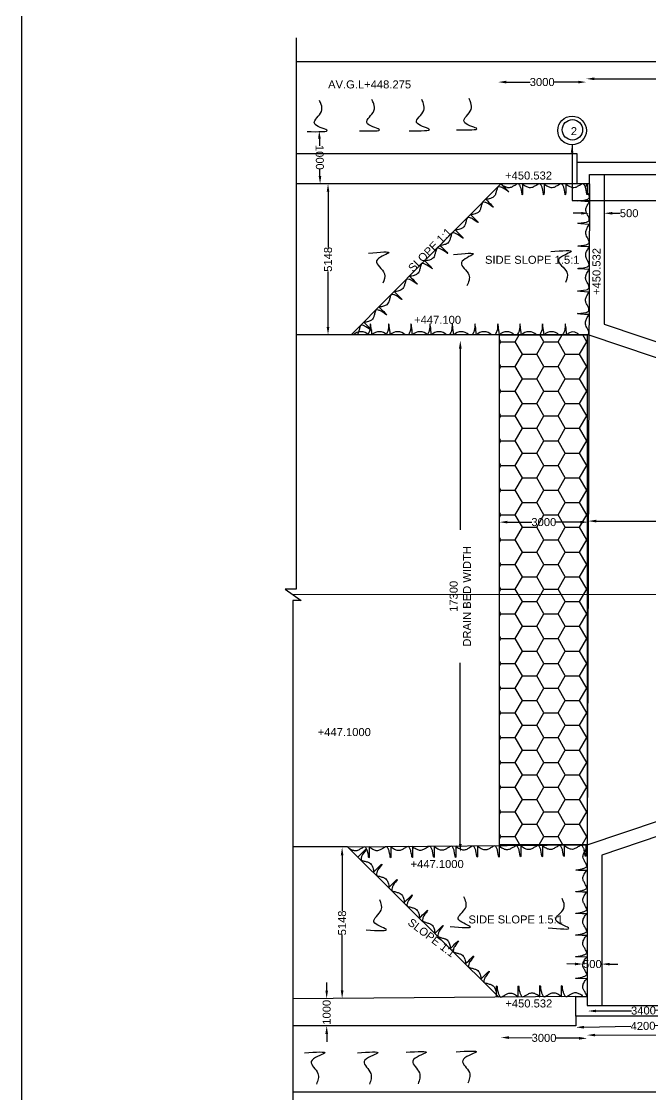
# Model space of a CAD drawing. Header units: millimetres. Extents: x 1715873 to 1731220, y 45608001 to 45618936.
# Drawn here: x 1715873 to 1718623, y 45611726 to 45616420 of the extents above; entities that cross this region are included whole.
import ezdxf

# ---------------------------------------------------------------- set-up
doc = ezdxf.new("R2010")
doc.units = ezdxf.units.MM
doc.header["$MEASUREMENT"] = 0
for name, color, linetype in [('DIMENSION', 7, 'Continuous'), ('DRAWING', 2, 'Continuous'), ('TEXT', 7, 'Continuous')]:
    doc.layers.add(name, color=color, linetype=linetype)
doc.styles.get("Standard").update_dxf_attribs({"font": 'arial.ttf', "height": 35})
doc.dimstyles.get("Standard").update_dxf_attribs({"dimtxt": 35, "dimasz": 35, "dimexe": 0.18, "dimexo": 0.0625, "dimgap": 0.09, "dimtad": 0, "dimdec": 0, "dimzin": 0, "dimdsep": 46, "dimtxsty": 'Standard', "dimcen": 0.09, "dimse1": 1, "dimse2": 1, "dimadec": 0, "dimazin": 0, "dimtfac": 1, "dimtdec": 0, "dimtofl": 0, "dimtmove": 0, "dimatfit": 3, "dimfxl": 1, "dimtolj": 1, "dimtzin": 0, "dimarcsym": 0})

# ---------------------------------------------------------------- blocks, each defined once
blk = doc.blocks.new('*D69')
at = {"layer": 'Defpoints', "color": 0, "transparency": 16777216}
for p in [(1717956.6, 45616157.7), (1718341.4, 45616163.9), (1718341.4, 45616155.2)]:
    blk.add_point(p, dxfattribs=at)
at = {"layer": 'DIMENSION', "color": 0, "lineweight": -2, "transparency": 16777216}
for p, q in [((1717991.6, 45616155.2), (1718096.7, 45616155.2)), ((1718306.4, 45616155.2), (1718201.2, 45616155.2))]:
    blk.add_line(p, q, dxfattribs=at)
at = {"layer": 'DIMENSION', "color": 0, "transparency": 16777216}
for points in [[(1717991.6, 45616161), (1717991.6, 45616149.4), (1717956.6, 45616155.2)], [(1718306.4, 45616161), (1718306.4, 45616149.4), (1718341.4, 45616155.2)]]:
    blk.add_solid(points, dxfattribs=at)
at = {"layer": 'DIMENSION', "color": 0, "transparency": 16777216, "insert": (1718149, 45616155.2), "char_height": 35, "attachment_point": 5}
blk.add_mtext('\\A1;3000', dxfattribs=at)
blk = doc.blocks.new('*D70')
at = {"layer": 'Defpoints', "color": 0, "transparency": 16777216}
for p in [(1718341.4, 45616155.2), (1720571.1, 45616169.4), (1720571.1, 45616161.5)]:
    blk.add_point(p, dxfattribs=at)
at = {"layer": 'DIMENSION', "color": 0, "lineweight": -2, "transparency": 16777216}
for p, q in [((1718376.4, 45616169.4), (1719392, 45616169.4)), ((1720536.1, 45616169.4), (1719520.5, 45616169.4))]:
    blk.add_line(p, q, dxfattribs=at)
at = {"layer": 'DIMENSION', "color": 0, "transparency": 16777216}
for points in [[(1718376.4, 45616175.3), (1718376.4, 45616163.6), (1718341.4, 45616169.4)], [(1720536.1, 45616175.3), (1720536.1, 45616163.6), (1720571.1, 45616169.4)]]:
    blk.add_solid(points, dxfattribs=at)
at = {"layer": 'DIMENSION', "color": 0, "transparency": 16777216, "insert": (1719456.2, 45616169.4), "char_height": 35, "attachment_point": 5}
blk.add_mtext('\\A1;17600', dxfattribs=at)
blk = doc.blocks.new('*D100')
at = {"layer": 'Defpoints', "color": 0, "transparency": 16777216}
for p in [(1718345.4, 45611969.7), (1720578.6, 45611997.7), (1720578.7, 45611981.2)]:
    blk.add_point(p, dxfattribs=at)
at = {"layer": 'DIMENSION', "color": 0, "lineweight": -2, "transparency": 16777216}
for p, q in [((1718380.4, 45611986.3), (1719397.7, 45611991.6)), ((1720543.6, 45611997.5), (1719526.2, 45611992.3))]:
    blk.add_line(p, q, dxfattribs=at)
at = {"layer": 'DIMENSION', "color": 0, "transparency": 16777216}
for points in [[(1718380.3, 45611992.2), (1718380.4, 45611980.5), (1718345.4, 45611986.2)], [(1720543.6, 45612003.3), (1720543.6, 45611991.7), (1720578.6, 45611997.7)]]:
    blk.add_solid(points, dxfattribs=at)
at = {"layer": 'DIMENSION', "color": 0, "transparency": 16777216, "insert": (1719462, 45611991.9), "char_height": 35, "attachment_point": 5, "rotation": 0.2953}
blk.add_mtext('\\A1;17600', dxfattribs=at)
blk = doc.blocks.new('*D101')
at = {"layer": 'Defpoints', "color": 0, "transparency": 16777216}
for p in [(1717968.6, 45611975.6), (1717968.6, 45611973.3), (1718345.4, 45611969.7)]:
    blk.add_point(p, dxfattribs=at)
at = {"layer": 'DIMENSION', "color": 0, "lineweight": -2, "transparency": 16777216}
for p, q in [((1718003.6, 45611975.2), (1718104.8, 45611974.3)), ((1718310.5, 45611972.3), (1718209.3, 45611973.3))]:
    blk.add_line(p, q, dxfattribs=at)
at = {"layer": 'DIMENSION', "color": 0, "transparency": 16777216}
for points in [[(1718003.6, 45611981.1), (1718003.5, 45611969.4), (1717968.6, 45611975.6)], [(1718310.5, 45611978.1), (1718310.4, 45611966.4), (1718345.5, 45611971.9)]]:
    blk.add_solid(points, dxfattribs=at)
at = {"layer": 'DIMENSION', "color": 0, "transparency": 16777216, "insert": (1718157, 45611973.8), "char_height": 35, "attachment_point": 5, "rotation": 359.4498}
blk.add_mtext('\\A1;3000', dxfattribs=at)
blk = doc.blocks.new('*D102')
at = {"layer": 'Defpoints', "color": 0, "transparency": 16777216}
for p in [(1718296.2, 45612026.4), (1718296.4, 45612020.1), (1718882.9, 45612038.2)]:
    blk.add_point(p, dxfattribs=at)
at = {"layer": 'DIMENSION', "color": 0, "lineweight": -2, "transparency": 16777216}
for p, q in [((1718331.3, 45612020.8), (1718536.7, 45612025)), ((1718848, 45612031.3), (1718642.7, 45612027.1))]:
    blk.add_line(p, q, dxfattribs=at)
at = {"layer": 'DIMENSION', "color": 0, "transparency": 16777216}
for points in [[(1718331.2, 45612026.7), (1718331.5, 45612015), (1718296.4, 45612020.1)], [(1718847.9, 45612037.1), (1718848.2, 45612025.5), (1718883, 45612032)]]:
    blk.add_solid(points, dxfattribs=at)
at = {"layer": 'DIMENSION', "color": 0, "transparency": 16777216, "insert": (1718589.7, 45612026.1), "char_height": 35, "attachment_point": 5, "rotation": 1.1586}
blk.add_mtext('\\A1;4200', dxfattribs=at)
blk = doc.blocks.new('*D103')
at = {"layer": 'Defpoints', "color": 0, "transparency": 16777216}
for p in [(1718349.2, 45612094.5), (1718349.2, 45612091.5), (1718834.2, 45612098.5)]:
    blk.add_point(p, dxfattribs=at)
at = {"layer": 'DIMENSION', "color": 0, "lineweight": -2, "transparency": 16777216}
for p, q in [((1718384.2, 45612091.8), (1718539.4, 45612093.1)), ((1718799.2, 45612095.2), (1718644, 45612094))]:
    blk.add_line(p, q, dxfattribs=at)
at = {"layer": 'DIMENSION', "color": 0, "transparency": 16777216}
for points in [[(1718384.2, 45612097.6), (1718384.3, 45612086), (1718349.2, 45612091.5)], [(1718799.1, 45612101.1), (1718799.2, 45612089.4), (1718834.2, 45612095.5)]]:
    blk.add_solid(points, dxfattribs=at)
at = {"layer": 'DIMENSION', "color": 0, "transparency": 16777216, "insert": (1718591.7, 45612093.5), "char_height": 35, "attachment_point": 5, "rotation": 0.4769}
blk.add_mtext('\\A1;3400', dxfattribs=at)
blk = doc.blocks.new('*D104')
at = {"layer": 'Defpoints', "color": 0, "transparency": 16777216}
for p in [(1718327.2, 45612297.1), (1718327.2, 45612287.6), (1718409.4, 45612287.3)]:
    blk.add_point(p, dxfattribs=at)
at = {"layer": 'DIMENSION', "color": 0, "lineweight": -2, "transparency": 16777216}
for p, q in [((1718292.2, 45612297.2), (1718257.2, 45612297.4)), ((1718444.4, 45612296.6), (1718479.4, 45612296.5))]:
    blk.add_line(p, q, dxfattribs=at)
at = {"layer": 'DIMENSION', "color": 0, "transparency": 16777216}
for points in [[(1718292.2, 45612303.1), (1718292.2, 45612291.4), (1718327.2, 45612297.1)], [(1718444.4, 45612302.5), (1718444.4, 45612290.8), (1718409.4, 45612296.8)]]:
    blk.add_solid(points, dxfattribs=at)
at = {"layer": 'DIMENSION', "color": 0, "transparency": 16777216, "insert": (1718368.3, 45612296.9), "char_height": 35, "attachment_point": 5, "rotation": 359.7723}
blk.add_mtext('\\A1;500', dxfattribs=at)
blk = doc.blocks.new('*D105')
at = {"layer": 'Defpoints', "color": 0, "transparency": 16777216}
for p in [(1717226.8, 45612145.9), (1717206.9, 45612026.4), (1717226.8, 45612026.4)]:
    blk.add_point(p, dxfattribs=at)
at = {"layer": 'DIMENSION', "color": 0, "lineweight": -2, "transparency": 16777216}
for p, q in [((1717206.9, 45612180.9), (1717206.9, 45612215.9)), ((1717206.9, 45611991.4), (1717206.9, 45611956.4))]:
    blk.add_line(p, q, dxfattribs=at)
at = {"layer": 'DIMENSION', "color": 0, "transparency": 16777216}
for points in [[(1717201.1, 45612180.9), (1717212.8, 45612180.9), (1717206.9, 45612145.9)], [(1717201.1, 45611991.4), (1717212.8, 45611991.4), (1717206.9, 45612026.4)]]:
    blk.add_solid(points, dxfattribs=at)
at = {"layer": 'DIMENSION', "color": 0, "transparency": 16777216, "insert": (1717206.9, 45612086.1), "char_height": 35, "attachment_point": 5, "rotation": 90}
blk.add_mtext('\\A1;1000', dxfattribs=at)
blk = doc.blocks.new('*D106')
at = {"layer": 'Defpoints', "color": 0, "transparency": 16777216}
for p in [(1717212.8, 45615710.2), (1717212.8, 45615710.2), (1717212.8, 45615049.1)]:
    blk.add_point(p, dxfattribs=at)
at = {"layer": 'DIMENSION', "color": 0, "lineweight": -2, "transparency": 16777216}
for p, q in [((1717212.8, 45615675.2), (1717212.8, 45615432)), ((1717212.8, 45615084.1), (1717212.8, 45615327.3))]:
    blk.add_line(p, q, dxfattribs=at)
at = {"layer": 'DIMENSION', "color": 0, "transparency": 16777216}
for points in [[(1717206.9, 45615675.2), (1717218.6, 45615675.2), (1717212.8, 45615710.2)], [(1717206.9, 45615084.1), (1717218.6, 45615084.1), (1717212.8, 45615049.1)]]:
    blk.add_solid(points, dxfattribs=at)
at = {"layer": 'DIMENSION', "color": 0, "transparency": 16777216, "insert": (1717212.8, 45615379.6), "char_height": 35, "attachment_point": 5, "rotation": 90}
blk.add_mtext('\\A1;5148', dxfattribs=at)
blk = doc.blocks.new('*D107')
at = {"layer": 'Defpoints', "color": 0, "transparency": 16777216}
for p in [(1717174.5, 45615942.6), (1717209.1, 45615943.1), (1717212.8, 45615710.2)]:
    blk.add_point(p, dxfattribs=at)
at = {"layer": 'DIMENSION', "color": 0, "lineweight": -2, "transparency": 16777216}
for p, q in [((1717175.1, 45615907.6), (1717175.5, 45615876.8)), ((1717177.6, 45615744.7), (1717177.1, 45615775.5))]:
    blk.add_line(p, q, dxfattribs=at)
at = {"layer": 'DIMENSION', "color": 0, "transparency": 16777216}
for points in [[(1717180.9, 45615907.7), (1717169.2, 45615907.5), (1717174.5, 45615942.6)], [(1717183.4, 45615744.8), (1717171.8, 45615744.6), (1717178.1, 45615709.7)]]:
    blk.add_solid(points, dxfattribs=at)
at = {"layer": 'DIMENSION', "color": 0, "transparency": 16777216, "insert": (1717176.3, 45615826.1), "char_height": 35, "attachment_point": 5, "rotation": 270.8948}
blk.add_mtext('\\A1;1000', dxfattribs=at)
blk = doc.blocks.new('*D142')
at = {"layer": 'Defpoints', "color": 0, "transparency": 16777216}
for p in [(1717962.1, 45614221.3), (1718350, 45614230.2), (1718350, 45614219.9)]:
    blk.add_point(p, dxfattribs=at)
at = {"layer": 'DIMENSION', "color": 0, "lineweight": -2, "transparency": 16777216}
for p, q in [((1717997.1, 45614230.2), (1718103.8, 45614230.2)), ((1718315, 45614230.2), (1718208.3, 45614230.2))]:
    blk.add_line(p, q, dxfattribs=at)
at = {"layer": 'DIMENSION', "color": 0, "transparency": 16777216}
for points in [[(1717997.1, 45614236.1), (1717997.1, 45614224.4), (1717962.1, 45614230.2)], [(1718315, 45614236.1), (1718315, 45614224.4), (1718350, 45614230.2)]]:
    blk.add_solid(points, dxfattribs=at)
at = {"layer": 'DIMENSION', "color": 0, "transparency": 16777216, "insert": (1718156.1, 45614230.2), "char_height": 35, "attachment_point": 5}
blk.add_mtext('\\A1;3000', dxfattribs=at)
blk = doc.blocks.new('*D143')
at = {"layer": 'Defpoints', "color": 0, "transparency": 16777216}
for p in [(1718350, 45614230.1), (1720602.6, 45614234.9), (1720602.6, 45614230.1)]:
    blk.add_point(p, dxfattribs=at)
at = {"layer": 'DIMENSION', "color": 0, "lineweight": -2, "transparency": 16777216}
for p, q in [((1718385, 45614234.9), (1719412.1, 45614234.9)), ((1720567.6, 45614234.9), (1719540.6, 45614234.9))]:
    blk.add_line(p, q, dxfattribs=at)
at = {"layer": 'DIMENSION', "color": 0, "transparency": 16777216}
for points in [[(1718385, 45614240.7), (1718385, 45614229), (1718350, 45614234.9)], [(1720567.6, 45614240.7), (1720567.6, 45614229), (1720602.6, 45614234.9)]]:
    blk.add_solid(points, dxfattribs=at)
at = {"layer": 'DIMENSION', "color": 0, "transparency": 16777216, "insert": (1719476.3, 45614234.9), "char_height": 35, "attachment_point": 5}
blk.add_mtext('\\A1;17600', dxfattribs=at)
blk = doc.blocks.new('*D156')
at = {"layer": 'Defpoints', "color": 0, "transparency": 16777216}
for p in [(1718354.8, 45615581.4), (1718420.5, 45615581.4), (1718420.5, 45615581.4)]:
    blk.add_point(p, dxfattribs=at)
at = {"layer": 'DIMENSION', "color": 0, "lineweight": -2, "transparency": 16777216}
for p, q in [((1718319.8, 45615581.4), (1718284.8, 45615581.4)), ((1718455.5, 45615581.4), (1718490.5, 45615581.4))]:
    blk.add_line(p, q, dxfattribs=at)
at = {"layer": 'DIMENSION', "color": 0, "transparency": 16777216}
for points in [[(1718319.8, 45615587.2), (1718319.8, 45615575.5), (1718354.8, 45615581.4)], [(1718455.5, 45615587.2), (1718455.5, 45615575.5), (1718420.5, 45615581.4)]]:
    blk.add_solid(points, dxfattribs=at)
at = {"layer": 'DIMENSION', "color": 0, "transparency": 16777216, "insert": (1718529.2, 45615581.4), "char_height": 35, "attachment_point": 5}
blk.add_mtext('\\A1;500', dxfattribs=at)
blk = doc.blocks.new('*D158')
at = {"layer": 'Defpoints', "color": 0, "transparency": 16777216}
for p in [(1717234.1, 45612807.5), (1717234.1, 45612146.4), (1717274.4, 45612146.4)]:
    blk.add_point(p, dxfattribs=at)
at = {"layer": 'DIMENSION', "color": 0, "lineweight": -2, "transparency": 16777216}
for p, q in [((1717274.4, 45612772.5), (1717274.4, 45612529.3)), ((1717274.4, 45612181.4), (1717274.4, 45612424.6))]:
    blk.add_line(p, q, dxfattribs=at)
at = {"layer": 'DIMENSION', "color": 0, "transparency": 16777216}
for points in [[(1717268.6, 45612772.5), (1717280.2, 45612772.5), (1717274.4, 45612807.5)], [(1717268.6, 45612181.4), (1717280.2, 45612181.4), (1717274.4, 45612146.4)]]:
    blk.add_solid(points, dxfattribs=at)
at = {"layer": 'DIMENSION', "color": 0, "transparency": 16777216, "insert": (1717274.4, 45612476.9), "char_height": 35, "attachment_point": 5, "rotation": 90}
blk.add_mtext('\\A1;5148', dxfattribs=at)

msp = doc.modelspace()

# ---------------------------------------------------------------- hatches: boundary and pattern name
at = {"layer": 'DRAWING'}
h = msp.add_hatch(dxfattribs=at)
h.set_pattern_fill('HONEY', color=0, scale=500)
h.set_pattern_definition([(0, (0, 0), (93.75, 54.126587737), [62.5, -125]), (120, (0, 0), (-93.75, 54.126587737), [62.5, -125]), (60, (0, 0), (2e-14, 108.25317547), [-125, 62.5])])
h.paths.add_polyline_path([(1717962.1, 45615049.1), (1718345, 45615049.1), (1718345, 45612819.1), (1717962.1, 45612819.1)])

# ---------------------------------------------------------------- linework, layer by layer
at = {"layer": 'DIMENSION', "color": 0}
for p, q in [((1717791, 45614989.5), (1717791, 45614195.8)), ((1717791, 45612821.6), (1717791, 45613615.3))]:
    msp.add_line(p, q, dxfattribs=at)
msp.add_lwpolyline([(1715872.7, 45608070.8), (1731219.6, 45608070.8), (1731219.6, 45618927.1), (1715872.7, 45618927.1)], close=True, dxfattribs=at)
for centre, radius in [((1718279.7, 45615943.5), 62.6), ((1718281.1, 45615946.3), 44.5)]:
    msp.add_circle(centre, radius, dxfattribs=at)
for points in [[(1717785.2, 45614989.5), (1717796.8, 45614989.5), (1717791, 45615024.5)], [(1717785.2, 45612821.6), (1717796.8, 45612821.6), (1717791, 45612786.6)]]:
    msp.add_solid(points, dxfattribs=at)
at = {"layer": 'DRAWING', "color": 0}
for points in [[(1717072.8, 45616348.4), (1717072.8, 45613936.5), (1717025.6, 45613936.5), (1717095.5, 45613887.2), (1717059.2, 45613887.2), (1717059.2, 45611544.3)], [(1717072.8, 45616245.6), (1728259.9, 45616245.6)], [(1718302.6, 45615805.3), (1718302.6, 45615842), (1717072.8, 45615842)], [(1718302.6, 45615710.2), (1718302.6, 45615805.3), (1718890.4, 45615805.3), (1718890.4, 45615385.3), (1721017.2, 45614670.1), (1721017.2, 45613209.9), (1718878.2, 45612488.2), (1718878.2, 45612069.7), (1718296.2, 45612069.7), (1718296.2, 45612154.7), (1717059.2, 45612144.5)], [(1718355.3, 45615710.2), (1718355.3, 45615750.3), (1718840, 45615750.3), (1718840, 45615350), (1720964.2, 45614633.5), (1720964.2, 45614220.2)], [(1718420.5, 45615750.3), (1718420.5, 45615096.1), (1720637.6, 45614350.1)], [(1718355.3, 45615710.2), (1717072.8, 45615710.2)], [(1717968.6, 45615710.2), (1717314.2, 45615049.1)], [(1718355.3, 45615710.2), (1718345, 45612819.1)], [(1718353.2, 45615049.1), (1717072.8, 45615049.1)], [(1717962.1, 45612815.7), (1717962.1, 45615049.1)], [(1718353.2, 45615049.1), (1720602.6, 45614291.6)], [(1717057.5, 45613914), (1728246.2, 45613916.9)], [(1718345, 45612116), (1718832.8, 45612116), (1718832.8, 45612526.4), (1720961.4, 45613241.8), (1720961.4, 45613654.5)], [(1718345, 45612819.1), (1720602.6, 45613578.7)], [(1720622.9, 45613523.9), (1718409.4, 45612773.8), (1718409.4, 45612116)], [(1717959.8, 45612151.9), (1717297.9, 45612809.7), (1717059.2, 45612809.7)], [(1717297.9, 45612809.7), (1718345, 45612819.1), (1718345, 45612116)], [(1718296.2, 45612154.7), (1718345, 45612154.7)], [(1718296.2, 45612069.7), (1718296.2, 45612026.4), (1717059.2, 45612026.4)], [(1717059.2, 45611738.4), (1728246.3, 45611738.4)]]:
    msp.add_lwpolyline(points, dxfattribs=at)
msp.add_lwpolyline([(1717962.1, 45615049.1), (1718345, 45615049.1), (1718345, 45612819.1), (1717962.1, 45612819.1)], close=True, dxfattribs=at)
for centre, radius, start, end in [((1717356.8, 45615017.4), 45.5, 44.14, 135.86), ((1717437.5, 45615017.4), 45.5, 44.14, 135.86), ((1717517.5, 45615017.4), 45.5, 44.14, 135.86), ((1717615.1, 45615017.4), 45.5, 44.14, 135.86), ((1717697.8, 45615017.4), 45.5, 44.14, 135.86), ((1717795.1, 45615017.4), 45.5, 44.14, 135.86), ((1717894.4, 45615017.4), 45.5, 44.14, 135.86), ((1717994.4, 45615017.4), 45.5, 44.14, 135.86), ((1718091, 45615017.4), 45.5, 44.14, 135.86), ((1718189.7, 45615017.4), 45.5, 44.14, 135.86), ((1718283.3, 45615029.6), 32.8, 36.2984, 143.7016)]:
    msp.add_arc(centre, radius, start, end, dxfattribs=at)
for points in [[(1717120.9, 45615938.5), (1717207.2, 45615945.3), (1717153.2, 45615975), (1717184.1, 45616027.1), (1717183.2, 45616056.6), (1717175.6, 45616075.3)], [(1717350.3, 45615941.6), (1717436.6, 45615948.4), (1717382.5, 45615978), (1717413.5, 45616030.1), (1717412.5, 45616059.7), (1717405, 45616078.3)], [(1717567.8, 45615942.6), (1717654.1, 45615949.4), (1717600, 45615979.1), (1717631, 45616031.2), (1717630.1, 45616060.7), (1717622.5, 45616079.3)], [(1717774.9, 45615946.1), (1717861.2, 45615952.9), (1717807.2, 45615982.6), (1717838.1, 45616034.7), (1717837.2, 45616064.2), (1717829.6, 45616082.9)], [(1717968.6, 45615710.2), (1718002, 45615675), (1717978.3, 45615691), (1717966.7, 45615696.2), (1717955.2, 45615696.7), (1717951.5, 45615688.4), (1717947.2, 45615673.3), (1717942.7, 45615660.3), (1717936, 45615652.7), (1717922.3, 45615646), (1717912.4, 45615643.4), (1717902, 45615642.9)], [(1718063.3, 45615710.2), (1718061.8, 45615661.7), (1718056.4, 45615689.8), (1718052, 45615701.7), (1718044.3, 45615710.2), (1718035.7, 45615707), (1718022.1, 45615699.5), (1718009.6, 45615693.5), (1717999.5, 45615692.9), (1717985.1, 45615698), (1717976.3, 45615703.1), (1717968.6, 45615710.2)], [(1718156.9, 45615710.2), (1718155.4, 45615661.7), (1718150, 45615689.8), (1718145.6, 45615701.7), (1718137.9, 45615710.2), (1718129.4, 45615707), (1718115.7, 45615699.5), (1718103.3, 45615693.5), (1718093.1, 45615692.9), (1718078.7, 45615698), (1718069.9, 45615703.1), (1718062.2, 45615710.2)], [(1718251.7, 45615710.2), (1718250.1, 45615661.7), (1718244.8, 45615689.8), (1718240.3, 45615701.7), (1718232.6, 45615710.2), (1718224.1, 45615707), (1718210.4, 45615699.5), (1718198, 45615693.5), (1718187.9, 45615692.9), (1718173.4, 45615698), (1718164.7, 45615703.1), (1718156.9, 45615710.2)], [(1718346.4, 45615710.2), (1718344.9, 45615661.7), (1718339.5, 45615689.8), (1718335.1, 45615701.7), (1718327.3, 45615710.2), (1718318.8, 45615707), (1718305.1, 45615699.5), (1718292.7, 45615693.5), (1718282.6, 45615692.9), (1718268.1, 45615698), (1718259.4, 45615703.1), (1718251.7, 45615710.2)], [(1717902, 45615642.9), (1717935.4, 45615607.7), (1717911.6, 45615623.7), (1717900.1, 45615628.8), (1717888.6, 45615629.4), (1717884.9, 45615621.1), (1717880.6, 45615606), (1717876.1, 45615593), (1717869.4, 45615585.4), (1717855.7, 45615578.7), (1717845.8, 45615576.1), (1717835.3, 45615575.6)], [(1718354.7, 45615532.8), (1718304.9, 45615537.4), (1718342.2, 45615542.7), (1718352.5, 45615548.2), (1718354.7, 45615553.6), (1718352.3, 45615564.3), (1718341.4, 45615585.9), (1718340.3, 45615600.7), (1718345.8, 45615615.5), (1718355, 45615631.5)], [(1717835.3, 45615575.6), (1717868.8, 45615540.4), (1717845, 45615556.3), (1717833.5, 45615561.5), (1717822, 45615562.1), (1717818.3, 45615553.7), (1717814, 45615538.7), (1717809.5, 45615525.7), (1717802.8, 45615518.1), (1717789, 45615511.4), (1717779.2, 45615508.8), (1717768.7, 45615508.3)], [(1718354.3, 45615434), (1718304.5, 45615438.7), (1718341.8, 45615443.9), (1718352.2, 45615449.5), (1718354.4, 45615454.9), (1718351.9, 45615465.5), (1718341.1, 45615487.2), (1718340, 45615502), (1718345.5, 45615516.7), (1718354.7, 45615532.8)], [(1717768.7, 45615508.3), (1717802.2, 45615473.1), (1717778.4, 45615489), (1717766.9, 45615494.2), (1717755.3, 45615494.8), (1717751.6, 45615486.4), (1717747.4, 45615471.4), (1717742.9, 45615458.4), (1717736.2, 45615450.7), (1717722.4, 45615444.1), (1717712.6, 45615441.5), (1717702.1, 45615441)], [(1717702.1, 45615441), (1717735.5, 45615405.7), (1717711.8, 45615421.7), (1717700.2, 45615426.9), (1717688.7, 45615427.5), (1717685, 45615419.1), (1717680.7, 45615404.1), (1717676.2, 45615391), (1717669.5, 45615383.4), (1717655.8, 45615376.7), (1717645.9, 45615374.1), (1717635.5, 45615373.7)], [(1717390.2, 45615407.1), (1717477, 45615407.5), (1717425, 45615372.9), (1717459.7, 45615317), (1717452.7, 45615275.4)], [(1717761.4, 45615400.7), (1717846.9, 45615401.7), (1717796.2, 45615365.4), (1717828.5, 45615312.1), (1717819.8, 45615263.5)], [(1718186.4, 45615414), (1718274.6, 45615412.4), (1718220.3, 45615377.1), (1718256.6, 45615323.4), (1718251.5, 45615277.8)], [(1718354, 45615335.3), (1718304.2, 45615339.9), (1718341.5, 45615345.2), (1718351.8, 45615350.7), (1718354, 45615356.1), (1718351.6, 45615366.8), (1718340.7, 45615388.5), (1718339.6, 45615403.2), (1718345.1, 45615418), (1718354.3, 45615434)], [(1717635.5, 45615373.7), (1717668.9, 45615338.4), (1717645.1, 45615354.4), (1717633.6, 45615359.6), (1717622.1, 45615360.1), (1717618.4, 45615351.8), (1717614.1, 45615336.8), (1717609.6, 45615323.7), (1717602.9, 45615316.1), (1717589.2, 45615309.4), (1717579.3, 45615306.8), (1717568.8, 45615306.3)], [(1717568.8, 45615306.3), (1717602.3, 45615271.1), (1717578.5, 45615287.1), (1717567, 45615292.3), (1717555.5, 45615292.8), (1717551.8, 45615284.5), (1717547.5, 45615269.4), (1717543, 45615256.4), (1717536.3, 45615248.8), (1717522.5, 45615242.1), (1717512.7, 45615239.5), (1717502.2, 45615239)], [(1718353.6, 45615236.6), (1718303.8, 45615241.2), (1718341.1, 45615246.5), (1718351.5, 45615252), (1718353.7, 45615257.4), (1718351.2, 45615268.1), (1718340.4, 45615289.7), (1718339.3, 45615304.5), (1718344.8, 45615319.3), (1718354, 45615335.3)], [(1717502.2, 45615239), (1717535.7, 45615203.8), (1717511.9, 45615219.8), (1717500.4, 45615225), (1717488.8, 45615225.5), (1717485.1, 45615217.2), (1717480.9, 45615202.1), (1717476.4, 45615189.1), (1717469.7, 45615181.5), (1717455.9, 45615174.8), (1717446.1, 45615172.2), (1717435.6, 45615171.7)], [(1718353.3, 45615137.8), (1718303.5, 45615142.5), (1718340.8, 45615147.7), (1718351.1, 45615153.3), (1718353.3, 45615158.7), (1718350.9, 45615169.3), (1718340, 45615191), (1718338.9, 45615205.8), (1718344.4, 45615220.5), (1718353.6, 45615236.6)], [(1717435.6, 45615171.7), (1717469, 45615136.5), (1717445.3, 45615152.5), (1717433.7, 45615157.6), (1717422.2, 45615158.2), (1717418.5, 45615149.9), (1717414.2, 45615134.8), (1717409.7, 45615121.8), (1717403, 45615114.2), (1717389.3, 45615107.5), (1717379.5, 45615104.9), (1717369, 45615104.4)], [(1717404.9, 45615049.1), (1717397.7, 45615096.7), (1717396.6, 45615077.4), (1717393.1, 45615062.9), (1717385.7, 45615049.1)], [(1717484.9, 45615049.1), (1717477.7, 45615096.7), (1717476.6, 45615077.4), (1717473.1, 45615062.9), (1717465.7, 45615049.1)], [(1717582.4, 45615049.1), (1717575.2, 45615096.7), (1717574.2, 45615077.4), (1717570.6, 45615062.9), (1717563.3, 45615049.1)], [(1717665.2, 45615049.1), (1717658, 45615096.7), (1717656.9, 45615077.4), (1717653.4, 45615062.9), (1717646, 45615049.1)], [(1717762.4, 45615049.1), (1717755.3, 45615096.7), (1717754.2, 45615077.4), (1717750.6, 45615062.9), (1717743.3, 45615049.1)], [(1717861.7, 45615049.1), (1717854.6, 45615096.7), (1717853.5, 45615077.4), (1717849.9, 45615062.9), (1717842.6, 45615049.1)], [(1717961.7, 45615049.1), (1717954.6, 45615096.7), (1717953.5, 45615077.4), (1717949.9, 45615062.9), (1717942.6, 45615049.1)], [(1718058.3, 45615049.1), (1718051.2, 45615096.7), (1718050.1, 45615077.4), (1718046.5, 45615062.9), (1718039.2, 45615049.1)], [(1718157, 45615049.1), (1718149.8, 45615096.7), (1718148.8, 45615077.4), (1718145.2, 45615062.9), (1718137.9, 45615049.1)], [(1718256.8, 45615049.1), (1718249.7, 45615096.7), (1718248.6, 45615077.4), (1718245, 45615062.9), (1718237.7, 45615049.1)], [(1717392.7, 45612810.6), (1717391.1, 45612761.2), (1717385.8, 45612789.3), (1717381.4, 45612801.1), (1717373.6, 45612809.7), (1717365.1, 45612806.5), (1717351.4, 45612798.9), (1717339, 45612793), (1717328.9, 45612792.4), (1717314.4, 45612797.4), (1717305.7, 45612802.6), (1717297.9, 45612809.7)], [(1717487.4, 45612811.2), (1717485.9, 45612761.8), (1717480.5, 45612789.9), (1717476.1, 45612801.8), (1717468.3, 45612810.4), (1717459.8, 45612807.1), (1717446.1, 45612799.6), (1717433.7, 45612793.6), (1717423.6, 45612793), (1717409.1, 45612798.1), (1717400.4, 45612803.3), (1717392.7, 45612810.4)], [(1717582.1, 45612811.9), (1717580.6, 45612762.5), (1717575.2, 45612790.6), (1717570.8, 45612802.4), (1717563, 45612811), (1717554.5, 45612807.8), (1717540.8, 45612800.2), (1717528.4, 45612794.3), (1717518.3, 45612793.7), (1717503.8, 45612798.7), (1717495.1, 45612803.9), (1717487.4, 45612811)], [(1717676.8, 45612812.5), (1717675.3, 45612763.1), (1717669.9, 45612791.2), (1717665.5, 45612803.1), (1717657.7, 45612811.7), (1717649.2, 45612808.4), (1717635.5, 45612800.9), (1717623.1, 45612794.9), (1717613, 45612794.3), (1717598.5, 45612799.4), (1717589.8, 45612804.6), (1717582.1, 45612811.7)], [(1717771.5, 45612813.2), (1717770, 45612763.8), (1717764.6, 45612791.9), (1717760.2, 45612803.7), (1717752.5, 45612812.3), (1717743.9, 45612809.1), (1717730.2, 45612801.5), (1717717.8, 45612795.6), (1717707.7, 45612795), (1717693.3, 45612800), (1717684.5, 45612805.2), (1717676.8, 45612812.3)], [(1717866.2, 45612813.8), (1717864.7, 45612764.4), (1717859.3, 45612792.5), (1717854.9, 45612804.4), (1717847.2, 45612813), (1717838.6, 45612809.7), (1717824.9, 45612802.2), (1717812.5, 45612796.2), (1717802.4, 45612795.6), (1717788, 45612800.7), (1717779.2, 45612805.9), (1717771.5, 45612813)], [(1717960.9, 45612814.7), (1717959.4, 45612765.3), (1717954, 45612793.4), (1717949.6, 45612805.2), (1717941.9, 45612813.8), (1717933.3, 45612810.6), (1717919.6, 45612803.1), (1717907.2, 45612797.1), (1717897.1, 45612796.5), (1717882.7, 45612801.5), (1717873.9, 45612806.7), (1717866.2, 45612813.8)], [(1718055.6, 45612815.1), (1718054.1, 45612765.7), (1718048.7, 45612793.9), (1718044.3, 45612805.7), (1718036.6, 45612814.3), (1718028, 45612811), (1718014.3, 45612803.5), (1718001.9, 45612797.5), (1717991.8, 45612796.9), (1717977.4, 45612802), (1717968.6, 45612807.2), (1717960.9, 45612814.3)], [(1718150.3, 45612816), (1718148.8, 45612766.6), (1718143.4, 45612794.7), (1718139, 45612806.5), (1718131.3, 45612815.1), (1718122.7, 45612811.9), (1718109, 45612804.4), (1718096.6, 45612798.4), (1718086.5, 45612797.8), (1718072.1, 45612802.9), (1718063.3, 45612808), (1718055.6, 45612815.1)], [(1718245, 45612816.4), (1718243.5, 45612767), (1718238.1, 45612795.2), (1718233.7, 45612807), (1718226, 45612815.6), (1718217.4, 45612812.3), (1718203.7, 45612804.8), (1718191.3, 45612798.8), (1718181.2, 45612798.2), (1718166.8, 45612803.3), (1718158, 45612808.5), (1718150.3, 45612815.6)], [(1718339.7, 45612817.1), (1718338.2, 45612767.7), (1718332.8, 45612795.8), (1718328.4, 45612807.6), (1718320.7, 45612816.2), (1718312.1, 45612813), (1718298.4, 45612805.5), (1718286, 45612799.5), (1718275.9, 45612798.9), (1718261.5, 45612804), (1718252.7, 45612809.1), (1718245, 45612816.2)], [(1717344, 45612765.6), (1717380.2, 45612799.2), (1717364, 45612775.6), (1717358.7, 45612764.2), (1717358, 45612752.6), (1717366.3, 45612748.8), (1717381.3, 45612744.4), (1717394.3, 45612739.8), (1717401.8, 45612733), (1717408.4, 45612719.2), (1717410.9, 45612709.3), (1717411.2, 45612698.8)], [(1718345, 45612706.6), (1718295.6, 45612708.6), (1718323.8, 45612713.7), (1718335.7, 45612718), (1718344.4, 45612725.7), (1718341.2, 45612734.2), (1718333.8, 45612748), (1718327.9, 45612760.5), (1718327.4, 45612770.6), (1718332.6, 45612785), (1718337.9, 45612793.7), (1718345, 45612801.4)], [(1717411.1, 45612698.7), (1717447.3, 45612732.4), (1717431.1, 45612708.8), (1717425.8, 45612697.3), (1717425.1, 45612685.8), (1717433.4, 45612682), (1717448.4, 45612677.5), (1717461.4, 45612672.9), (1717468.9, 45612666.1), (1717475.4, 45612652.3), (1717477.9, 45612642.4), (1717478.3, 45612632)], [(1717478.2, 45612631.8), (1717514.4, 45612665.5), (1717498.1, 45612641.9), (1717492.8, 45612630.4), (1717492.1, 45612618.9), (1717500.5, 45612615.1), (1717515.4, 45612610.7), (1717528.4, 45612606), (1717536, 45612599.3), (1717542.5, 45612585.4), (1717545, 45612575.6), (1717545.4, 45612565.1)], [(1718344.8, 45612611.9), (1718295.4, 45612613.9), (1718323.6, 45612619), (1718335.5, 45612623.3), (1718344.2, 45612631), (1718341, 45612639.5), (1718333.6, 45612653.3), (1718327.7, 45612665.8), (1718327.2, 45612675.9), (1718332.4, 45612690.3), (1718337.7, 45612699), (1718344.8, 45612706.6)], [(1717379.2, 45612446.3), (1717466.8, 45612449.2), (1717413.6, 45612482.1), (1717445, 45612532.8), (1717439.2, 45612578.2)], [(1717544.8, 45612564.5), (1717581, 45612598.2), (1717564.8, 45612574.6), (1717559.5, 45612563.1), (1717558.8, 45612551.6), (1717567.1, 45612547.8), (1717582.1, 45612543.4), (1717595.1, 45612538.7), (1717602.6, 45612532), (1717609.1, 45612518.1), (1717611.6, 45612508.3), (1717612, 45612497.8)], [(1717747, 45612460.9), (1717833.3, 45612461.6), (1717781.9, 45612495.5), (1717813.9, 45612542), (1717807.1, 45612591.6)], [(1718174.5, 45612455.6), (1718264.4, 45612455.2), (1718208.6, 45612491), (1718243.4, 45612539.6), (1718236.5, 45612584.3)], [(1718344.8, 45612517.2), (1718295.4, 45612519.2), (1718323.6, 45612524.3), (1718335.5, 45612528.6), (1718344.2, 45612536.3), (1718341, 45612544.8), (1718333.6, 45612558.6), (1718327.7, 45612571.1), (1718327.2, 45612581.2), (1718332.4, 45612595.6), (1718337.7, 45612604.3), (1718344.8, 45612611.9)], [(1717612, 45612497.8), (1717648.2, 45612531.5), (1717632, 45612507.9), (1717626.7, 45612496.4), (1717626, 45612484.9), (1717634.3, 45612481.1), (1717649.3, 45612476.6), (1717662.3, 45612472), (1717669.8, 45612465.2), (1717676.4, 45612451.4), (1717678.8, 45612441.5), (1717679.2, 45612431.1)], [(1718344.4, 45612422.5), (1718295, 45612424.5), (1718323.2, 45612429.6), (1718335.1, 45612433.9), (1718343.8, 45612441.5), (1718340.6, 45612450.1), (1718333.2, 45612463.9), (1718327.3, 45612476.4), (1718326.8, 45612486.5), (1718332, 45612500.9), (1718337.3, 45612509.6), (1718344.4, 45612517.2)], [(1717679.2, 45612431.1), (1717715.4, 45612464.7), (1717699.2, 45612441.1), (1717693.9, 45612429.7), (1717693.2, 45612418.2), (1717701.5, 45612414.4), (1717716.5, 45612409.9), (1717729.5, 45612405.3), (1717737, 45612398.5), (1717743.6, 45612384.7), (1717746.1, 45612374.8), (1717746.4, 45612364.3)], [(1717746.4, 45612364.3), (1717782.6, 45612398), (1717766.4, 45612374.4), (1717761.1, 45612362.9), (1717760.4, 45612351.4), (1717768.7, 45612347.6), (1717783.7, 45612343.2), (1717796.7, 45612338.6), (1717804.2, 45612331.8), (1717810.8, 45612318), (1717813.3, 45612308.1), (1717813.6, 45612297.6)], [(1718344.4, 45612327.8), (1718295, 45612329.8), (1718323.2, 45612334.9), (1718335.1, 45612339.2), (1718343.8, 45612346.8), (1718340.6, 45612355.4), (1718333.2, 45612369.2), (1718327.3, 45612381.7), (1718326.8, 45612391.8), (1718332, 45612406.2), (1718337.3, 45612414.9), (1718344.4, 45612422.5)], [(1717813.4, 45612297.3), (1717849.5, 45612331), (1717833.3, 45612307.4), (1717828, 45612295.9), (1717827.3, 45612284.4), (1717835.6, 45612280.6), (1717850.6, 45612276.2), (1717863.6, 45612271.5), (1717871.2, 45612264.8), (1717877.7, 45612251), (1717880.2, 45612241.1), (1717880.6, 45612230.6)], [(1718344.4, 45612233.1), (1718295, 45612235.1), (1718323.2, 45612240.2), (1718335.1, 45612244.5), (1718343.8, 45612252.1), (1718340.6, 45612260.7), (1718333.2, 45612274.5), (1718327.3, 45612286.9), (1718326.8, 45612297.1), (1718332, 45612311.4), (1718337.3, 45612320.2), (1718344.4, 45612327.8)], [(1717880.6, 45612230.6), (1717916.7, 45612264.3), (1717900.5, 45612240.7), (1717895.2, 45612229.2), (1717894.5, 45612217.7), (1717902.9, 45612213.9), (1717917.8, 45612209.5), (1717930.8, 45612204.8), (1717938.4, 45612198.1), (1717944.9, 45612184.2), (1717947.4, 45612174.4), (1717947.8, 45612163.9)], [(1717949.1, 45612152), (1717950.7, 45612201.4), (1717956, 45612173.3), (1717960.4, 45612161.4), (1717968.1, 45612152.8), (1717976.6, 45612156.1), (1717990.3, 45612163.6), (1718002.8, 45612169.5), (1718012.9, 45612170.1), (1718027.3, 45612165), (1718036.1, 45612159.9), (1718043.8, 45612152.7)], [(1718043.8, 45612152.7), (1718045.4, 45612202.1), (1718050.7, 45612174), (1718055.1, 45612162.2), (1718062.8, 45612153.6), (1718071.3, 45612156.8), (1718085.1, 45612164.3), (1718097.5, 45612170.3), (1718107.6, 45612170.9), (1718122, 45612165.8), (1718130.8, 45612160.6), (1718138.5, 45612153.5)], [(1718138.5, 45612153.5), (1718140.1, 45612202.9), (1718145.4, 45612174.7), (1718149.8, 45612162.9), (1718157.5, 45612154.3), (1718166.1, 45612157.5), (1718179.8, 45612165), (1718192.2, 45612171), (1718202.3, 45612171.6), (1718216.7, 45612166.5), (1718225.5, 45612161.3), (1718233.2, 45612154.2)], [(1718233.2, 45612154), (1718234.8, 45612203.4), (1718240.1, 45612175.2), (1718244.5, 45612163.4), (1718252.2, 45612154.8), (1718260.8, 45612158), (1718274.5, 45612165.6), (1718286.9, 45612171.5), (1718297, 45612172.1), (1718311.4, 45612167), (1718320.2, 45612161.8), (1718327.9, 45612154.7)], [(1717110.5, 45611909.1), (1717197.9, 45611907.3), (1717139.6, 45611870.4), (1717168.6, 45611818.5), (1717162.3, 45611771.2)], [(1717341.5, 45611909.2), (1717428.9, 45611907.5), (1717370.6, 45611870.5), (1717399.6, 45611818.6), (1717393.4, 45611771.4)], [(1717554.3, 45611911.3), (1717641.8, 45611909.6), (1717583.5, 45611872.6), (1717612.5, 45611820.7), (1717606.2, 45611773.5)], [(1717772.4, 45611913.4), (1717859.8, 45611911.6), (1717801.5, 45611874.7), (1717830.5, 45611822.8), (1717824.3, 45611775.6)]]:
    msp.add_spline(points, degree=3, dxfattribs=at)
for points, knots in [([(1718355, 45615631.5), (1718328.2, 45615633.2), (1718281.1, 45615636.1), (1718334.9, 45615638.1), (1718352.4, 45615644.5), (1718356.3, 45615654), (1718351.2, 45615667.6), (1718341.1, 45615680.9), (1718339.5, 45615698.5), (1718342.6, 45615706.8), (1718344.2, 45615710.2)], [0, 0, 0, 0, 49.968523, 87.600448, 99.362964, 105.18664, 116.119677, 140.346852, 155.158029, 166.538563, 166.538563, 166.538563, 166.538563]), ([(1718340.7, 45615049.1), (1718344.9, 45615050.2), (1718350.4, 45615052.2), (1718354.2, 45615061.6), (1718349.1, 45615075.2), (1718339, 45615088.5), (1718337.3, 45615107.7), (1718344.3, 45615122.8), (1718350.1, 45615132.6), (1718353.3, 45615137.8)], [87.833447, 87.833447, 87.833447, 87.833447, 99.362964, 105.18664, 116.119677, 140.346852, 155.158029, 170.931909, 189.407038, 189.407038, 189.407038, 189.407038]), ([(1717369, 45615104.4), (1717388.4, 45615085.4), (1717419.3, 45615055.2), (1717382.2, 45615084), (1717368.5, 45615090.3), (1717354.4, 45615093.8), (1717351.4, 45615079.7), (1717347.6, 45615068.4), (1717344.9, 45615056.2), (1717340.6, 45615050.7), (1717339, 45615049.1)], [0, 0, 0, 0, 48.580989, 77.224472, 89.862727, 101.402657, 110.538062, 126.167453, 139.959945, 146.754345, 146.754345, 146.754345, 146.754345]), ([(1718342.4, 45612154.7), (1718343.1, 45612155.5), (1718344.9, 45612158.9), (1718339, 45612168.4), (1718333.8, 45612179.1), (1718326.6, 45612190.8), (1718326.1, 45612204.3), (1718331.1, 45612215.3), (1718336.9, 45612225.9), (1718341.9, 45612230.7), (1718344.4, 45612233.1)], [98.826022, 98.826022, 98.826022, 98.826022, 102.254459, 111.389864, 127.019256, 140.811747, 150.943519, 166.231038, 176.416116, 186.903395, 186.903395, 186.903395, 186.903395])]:
    msp.add_open_spline(points, degree=3, knots=knots, dxfattribs=at)

# ---------------------------------------------------------------- texts
at = {"layer": 'DIMENSION', "color": 0, "insert": (1717791, 45613905.5), "char_height": 35, "attachment_point": 5, "rotation": 90}
msp.add_mtext('\\A1;17300 \\PDRAIN BED WIDTH', dxfattribs=at)
at = {"layer": 'TEXT', "color": 0}
for s, p in [('AV.G.L+448.275', (1717213.1, 45616127.5)), ('2', (1718274, 45615923)), ('+450.532', (1717986.7, 45615729)), ('SIDE SLOPE 1.5:1', (1717899, 45615360.3)), ('+447.100', (1717589.1, 45615097.8)), ('+447.1000', (1717167.6, 45613294.3)), ('+447.1000', (1717573.5, 45612717.1)), ('SIDE SLOPE 1.5:1', (1717826.7, 45612474.7)), ('+450.532', (1717987.8, 45612107.2))]:
    msp.add_text(s, height=35, dxfattribs=at).set_placement(p)
for s, rotation, p in [('SLOPE 1:1', 45.2949, (1717584.3, 45615322)), ('+450.532', 90, (1718403.9, 45615223.9)), ('SLOPE 1:1', 322.7759, (1717557.9, 45612472.3))]:
    msp.add_text(s, height=35, rotation=rotation, dxfattribs=at).set_placement(p)

# ---------------------------------------------------------------- dimensions: what is measured, and where the dimension line sits
at = {"layer": 'DIMENSION', "color": 0}
for base, p1, p2, text, picture, middle in [((1720571.1, 45616169.4), (1718341.4, 45616155.2), (1720571.1, 45616161.5), '17600', '*D70', (1719456.2, 45616169.4)), ((1718341.4, 45616155.2), (1717956.6, 45616157.7), (1718341.4, 45616163.9), '3000', '*D69', (1718149, 45616155.2)), ((1718420.5, 45615581.4), (1718354.8, 45615581.4), (1718420.5, 45615581.4), '500', '*D156', (1718529.2, 45615581.4)), ((1718350, 45614230.2), (1717962.1, 45614221.3), (1718350, 45614219.9), '3000', '*D142', (1718156.1, 45614230.2)), ((1720602.6, 45614234.9), (1718350, 45614230.1), (1720602.6, 45614230.1), '17600', '*D143', (1719476.3, 45614234.9))]:
    dim = msp.add_linear_dim(base=base, p1=p1, p2=p2, text=text, dimstyle='Standard', dxfattribs=at)
    dim.commit()
    dim.dimension.update_dxf_attribs({"geometry": picture, "text_midpoint": middle})
for p1, p2, distance, text, picture, middle in [((1717212.8, 45615710.2), (1717209.1, 45615943.1), 34.6, '1000', '*D107', (1717176.3, 45615826.1)), ((1717212.8, 45615049.1), (1717212.8, 45615710.2), 0, '5148', '*D106', (1717212.8, 45615379.6)), ((1718409.4, 45612287.3), (1718327.2, 45612287.6), -9.5, '500', '*D104', (1718368.3, 45612296.9)), ((1717226.8, 45612145.9), (1717226.8, 45612026.4), -19.9, '1000', '*D105', (1717206.9, 45612086.1)), ((1718834.2, 45612098.5), (1718349.2, 45612094.5), 3, '3400', '*D103', (1718591.7, 45612093.5)), ((1718882.9, 45612038.2), (1718296.2, 45612026.4), 6.2, '4200', '*D102', (1718589.7, 45612026.1)), ((1718345.4, 45611969.7), (1720578.7, 45611981.2), 16.5, '17600', '*D100', (1719462, 45611991.9)), ((1718345.4, 45611969.7), (1717968.6, 45611973.3), -2.2, '3000', '*D101', (1718157, 45611973.8))]:
    dim = msp.add_aligned_dim(p1=p1, p2=p2, distance=distance, text=text, dimstyle='Standard', dxfattribs=at)
    dim.commit()
    dim.dimension.update_dxf_attribs({"geometry": picture, "text_midpoint": middle})
at = {"layer": 'DIMENSION'}
dim = msp.add_linear_dim(base=(1717274.4, 45612146.4), p1=(1717234.1, 45612807.5), p2=(1717234.1, 45612146.4), angle=90, text='5148', dimstyle='Standard', dxfattribs=at)
dim.commit()
dim.dimension.update_dxf_attribs({"geometry": '*D158', "text_midpoint": (1717274.4, 45612476.9)})

# ---------------------------------------------------------------- leaders
at = {"layer": 'DIMENSION', "color": 0}
msp.add_leader([(1718279.7, 45615880.9), (1718279.7, 45615636.6), (1718679.7, 45615636.6)], dimstyle='Standard', override={"dimgap": 0.09, "dimtad": 0}, dxfattribs=at)

doc.saveas('drawing.dxf')
